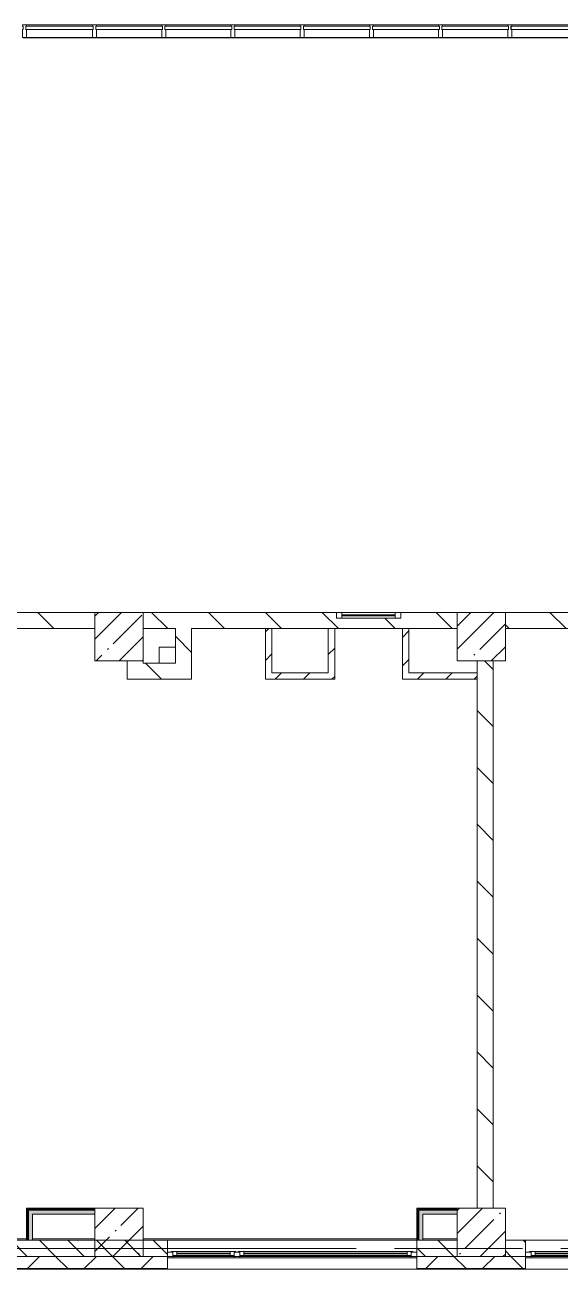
# Model space of a CAD drawing. Header units: millimetres. Extents: x 81632 to 272167, y -8553 to 29000.
# Drawn here: x 151751 to 158402, y -258 to 15200 of the extents above; entities that cross this region are included whole.
import ezdxf

# ---------------------------------------------------------------- set-up
doc = ezdxf.new("R2010")
doc.units = ezdxf.units.MM
doc.linetypes.add('Осевая', pattern=[3175, 635, -476.25, 1587.5, -476.25])
doc.layers.add('A-FLOR-1', color=7, linetype='Continuous', lineweight=5, true_color=0xaaaaaa)
doc.layers.add('I-WALL-2', color=7, linetype='Continuous', lineweight=9, true_color=0xe7e7e7)
for name, color, linetype, lineweight in [('A-GLAZ-3', 7, 'Continuous', 5), ('A-GLAZ-CURT-2', 7, 'Continuous', 5), ('A-GLAZ-CWMG-2', 7, 'Continuous', 5), ('A-WALL', 7, 'Continuous', 9), ('A-WALL-2', 7, 'Continuous', 5), ('I-WALL-3', 7, 'Continuous', 5), ('S-COLS-1', 7, 'Continuous', 5), ('Оси', 7, 'Continuous', 9), ('Оси-2', 7, 'Осевая', 9)]:
    doc.layers.add(name, color=color, linetype=linetype, lineweight=lineweight)
pattern_1 = [(135, (144961.33, 0), (-353.553, -353.553), [])]
pattern_2 = [(45, (144961.33, 0), (-176.7767, 176.7767), [])]
pattern_3 = [(45, (144961.33, 0), (-285.123, 285.123), []), (45, (145246.45, 0), (-285.123, 285.123), [504.031, -100.806, 16.764, -84.042])]
pattern_4 = [(135, (144961.33, 0), (-176.7767, -176.7767), [])]
pattern_5 = [(45, (144961.3, 0), (-530.33, 530.33), []), (135, (144961.3, 0), (-530.33, -530.33), [])]

# ---------------------------------------------------------------- blocks, each defined once
blk = doc.blocks.new('120_Окно_СКБ_2Ст - 120_Окно_СКБ_2Ст 3100х2500 _мал_створка слева_ 2-22446355-2_6_3_птичка')
at = {"layer": 'A-GLAZ-3'}
for p, q in [((-1550, -127), (-1550, -57)), ((-1550, -57), (-1480, -57)), ((1550, -57), (-1550, -57)), ((-1480, -127), (-1550, -127)), ((-1550, -127), (-1500, -127)), ((-1480, -127), (-1500, -127)), ((-1500, -127), (-1500, -137)), ((-1500, -137), (670, -137)), ((670, -137), (-1500, -137)), ((-1480, -57), (-1480, -127)), ((650, -87), (-1480, -87)), ((-1480, -87), (-1480, -127)), ((-1430, -137), (-1430, -87)), ((-1430, -107), (600, -107)), ((600, -117), (-1430, -117)), ((600, -137), (600, -87)), ((650, -127), (650, -57)), ((650, -57), (720, -57)), ((650, -127), (650, -87)), ((720, -127), (650, -127)), ((670, -127), (650, -127)), ((670, -127), (700, -127)), ((670, -137), (670, -127)), ((720, -127), (700, -127)), ((700, -127), (700, -137)), ((700, -137), (1500, -137)), ((1500, -137), (700, -137)), ((720, -57), (720, -127)), ((1480, -87), (720, -87)), ((720, -87), (720, -127)), ((770, -137), (770, -87)), ((770, -107), (1430, -107)), ((1430, -117), (770, -117)), ((1430, -137), (1430, -87)), ((1480, -127), (1480, -57)), ((1480, -57), (1550, -57)), ((1480, -127), (1480, -87)), ((1550, -127), (1480, -127)), ((1500, -127), (1480, -127)), ((1500, -127), (1550, -127)), ((1500, -137), (1500, -127)), ((1550, -57), (1550, -127))]:
    blk.add_line(p, q, dxfattribs=at)
blk = doc.blocks.new('BSC_Колонна _Прямоугольная - 600х600-V122-2_6_3_птичка')
at = {"layer": 'S-COLS-1'}
h = blk.add_hatch(dxfattribs=at)
h.set_pattern_fill('FP_141', color=256, style=0, pattern_type=2)
h.set_pattern_definition([(45, (-7960, -7600), (-285.123, 285.123), []), (45, (-7674.88, -7600), (-285.123, 285.123), [504.031, -100.806, 16.764, -84.042])])
h.paths.add_polyline_path([(-300, -300), (300, -300), (300, 300), (-300, 300), (-300, 38)])
for p, q in [((300, 300), (-300, 300)), ((-300, 300), (-300, -300)), ((300, -300), (300, 300)), ((-300, -300), (300, -300))]:
    blk.add_line(p, q, dxfattribs=at)
blk = doc.blocks.new('BSC_Колонна _Прямоугольная - 600х600-20441433-2_6_3_птичка')
at = {"layer": 'S-COLS-1'}
h = blk.add_hatch(dxfattribs=at)
h.set_pattern_fill('FP_149', color=256, style=0, pattern_type=2)
h.set_pattern_definition([(45, (-12460, -7600), (-285.123, 285.123), []), (45, (-12174.88, -7600), (-285.123, 285.123), [504.031, -100.806, 16.764, -84.042])])
h.paths.add_polyline_path([(-300, -300), (300, -300), (300, 300), (-300, 300)])
for p, q in [((300, 300), (-300, 300)), ((-300, 300), (-300, -300)), ((300, -300), (300, 300)), ((-300, -300), (300, -300))]:
    blk.add_line(p, q, dxfattribs=at)
blk = doc.blocks.new('Системная панель - Стекло - 40мм-23997895-2_6_3_птичка')
at = {"layer": 'A-GLAZ-CURT-2'}
for p, q in [((420, 0), (-420, 0)), ((-420, 0), (-420, -40)), ((420, -40), (420, 0)), ((-420, -40), (420, -40))]:
    blk.add_line(p, q, dxfattribs=at)
blk = doc.blocks.new('Прямоугольный импост - Импост структурный с накладкой - 160мм-23771928-2_6_3_птичка')
at = {"layer": 'A-GLAZ-CWMG-2'}
for p, q in [((7630, 15200), (6810, 15200)), ((7630, 15043), (6810, 15043))]:
    blk.add_line(p, q, dxfattribs=at)
blk = doc.blocks.new('Прямоугольный импост - Импост структурный с накладкой - 160мм-23997897-2_6_3_птичка')
at = {"layer": 'A-GLAZ-CWMG-2'}
for p, q in [((0, 140), (-50, 140)), ((-50, 140), (-50, 40)), ((-50, 40), (-40, 40)), ((-40, 0), (-50, 0)), ((-50, 0), (-50, -17)), ((-40, 40), (-40, 0)), ((-10, 0), (-10, 40)), ((-10, 40), (0, 40)), ((0, 0), (-10, 0)), ((0, 40), (0, 140)), ((0, -17), (0, 0)), ((-50, -17), (0, -17))]:
    blk.add_line(p, q, dxfattribs=at)
blk = doc.blocks.new('Системная панель - Стекло - 40мм-23997898-2_6_3_птичка')
at = {"layer": 'A-GLAZ-CURT-2'}
h = blk.add_hatch(dxfattribs=at)
h.set_pattern_fill('FP_155', color=256, style=0, pattern_type=2)
h.set_pattern_definition([(45, (-13750.1, -14683), (-1414.21, 1414.21), [1000, -3000]), (45, (-14750.1, -15183), (-1414.21, 1414.21), [3000, -1000]), (45, (-12750.1, -15683), (-1414.21, 1414.21), [1000, -3000])])
h.paths.add_polyline_path([(420, -40), (420, 0), (-420, 0), (-420, -40), (288, -40)])
for p, q in [((420, 0), (-420, 0)), ((-420, 0), (-420, -40)), ((-420, -40), (420, -40)), ((420, -40), (420, 0))]:
    blk.add_line(p, q, dxfattribs=at)
blk = doc.blocks.new('Прямоугольный импост - Импост структурный с накладкой - 160мм-23771920-2_6_3_птичка')
at = {"layer": 'A-GLAZ-CWMG-2'}
for p, q in [((13660, 15200), (12840, 15200)), ((13660, 15043), (12840, 15043))]:
    blk.add_line(p, q, dxfattribs=at)
blk = doc.blocks.new('Прямоугольный импост - Импост структурный с накладкой - 160мм-23997894-2_6_3_птичка')
at = {"layer": 'A-GLAZ-CWMG-2'}
for p, q in [((-25, 40), (-25, 140)), ((-25, 140), (25, 140)), ((-15, 40), (-25, 40)), ((-25, -17), (-25, 0)), ((-25, 0), (-15, 0)), ((-15, 0), (-15, 40)), ((15, 40), (15, 0)), ((25, 40), (15, 40)), ((15, 0), (25, 0)), ((25, 140), (25, 40)), ((25, 0), (25, -17)), ((25, -17), (-25, -17))]:
    blk.add_line(p, q, dxfattribs=at)
blk = doc.blocks.new('Системная панель - Стекло - 40мм-23997899-2_6_3_птичка')
at = {"layer": 'A-GLAZ-CURT-2'}
for p, q in [((415, 0), (-415, 0)), ((-415, 0), (-415, -40)), ((415, -40), (415, 0)), ((-415, -40), (415, -40))]:
    blk.add_line(p, q, dxfattribs=at)
blk = doc.blocks.new('Прямоугольный импост - Импост структурный с накладкой - 160мм-23771909-2_6_3_птичка')
at = {"layer": 'A-GLAZ-CWMG-2'}
for p, q in [((11930, 15200), (11120, 15200)), ((11930, 15043), (11120, 15043))]:
    blk.add_line(p, q, dxfattribs=at)
blk = doc.blocks.new('Системная панель - Стекло - 40мм-V139-2_6_3_птичка')
at = {"layer": 'A-GLAZ-CURT-2'}
for p, q in [((415, 0), (-415, 0)), ((-415, 0), (-415, -40)), ((415, -40), (415, 0)), ((-415, -40), (415, -40))]:
    blk.add_line(p, q, dxfattribs=at)
blk = doc.blocks.new('Системная панель - Стекло - 40мм-V140-2_6_3_птичка')
at = {"layer": 'A-GLAZ-CURT-2'}
for p, q in [((415, 0), (-415, 0)), ((-415, 0), (-415, -40)), ((415, -40), (415, 0)), ((-415, -40), (415, -40))]:
    blk.add_line(p, q, dxfattribs=at)
blk = doc.blocks.new('Системная панель - Стекло - 40мм-V141-2_6_3_птичка')
at = {"layer": 'A-GLAZ-CURT-2'}
h = blk.add_hatch(dxfattribs=at)
h.set_pattern_fill('FP_157', color=256, style=0, pattern_type=2)
h.set_pattern_definition([(45, (-8585, -14683), (-1414.21, 1414.21), [1000, -3000]), (45, (-9585, -15183), (-1414.21, 1414.21), [3000, -1000]), (45, (-7585, -15683), (-1414.21, 1414.21), [1000, -3000])])
h.paths.add_polyline_path([(415, -40), (415, 0), (-415, 0), (-415, -40), (51, -40)])
for p, q in [((415, 0), (-415, 0)), ((-415, 0), (-415, -40)), ((415, -40), (415, 0)), ((-415, -40), (415, -40))]:
    blk.add_line(p, q, dxfattribs=at)
blk = doc.blocks.new('Системная панель - Стекло - 40мм-V142-2_6_3_птичка')
at = {"layer": 'A-GLAZ-CURT-2'}
for p, q in [((415, 0), (-415, 0)), ((-415, 0), (-415, -40)), ((415, -40), (415, 0)), ((-415, -40), (415, -40))]:
    blk.add_line(p, q, dxfattribs=at)
blk = doc.blocks.new('Системная панель - Стекло - 40мм-V143-2_6_3_птичка')
at = {"layer": 'A-GLAZ-CURT-2'}
for p, q in [((415, 0), (-415, 0)), ((-415, 0), (-415, -40)), ((415, -40), (415, 0)), ((-415, -40), (415, -40))]:
    blk.add_line(p, q, dxfattribs=at)
blk = doc.blocks.new('120_Окно_СКБ_1Ст - 120_Окно_СКБ_1Ст 400х800 EI30-24230873-2_6_3_птичка')
at = {"layer": 'A-GLAZ-3'}
for p, q in [((-400, 30), (-400, 100)), ((-400, 100), (-330, 100)), ((400, 100), (-400, 100)), ((-330, 30), (-400, 30)), ((-400, 30), (400, 30)), ((-330, 100), (-330, 30)), ((330, 70), (-330, 70)), ((330, 60), (-330, 60)), ((330, 30), (330, 100)), ((330, 100), (400, 100)), ((400, 30), (330, 30)), ((400, 100), (400, 30))]:
    blk.add_line(p, q, dxfattribs=at)

msp = doc.modelspace()

# ---------------------------------------------------------------- hatches: boundary and pattern name
at = {"layer": 'A-WALL-2'}
h = msp.add_hatch(dxfattribs=at)
h.set_pattern_fill('FP_75', color=256, style=0, pattern_type=2)
h.set_pattern_definition(pattern_4)
h.paths.add_polyline_path([(156698.8, -100), (157121.3, -100), (157121.3, 100), (156621.3, 100), (156621.3, -100)])
h.paths.add_polyline_path([(150395.6, -100), (153521.3, -100), (153521.3, 100), (149591.3, 100), (149591.3, -100)])
h = msp.add_hatch(dxfattribs=at)
h.set_pattern_fill('FP_75', color=256, style=0, pattern_type=2)
h.set_pattern_definition(pattern_4)
h.paths.add_polyline_path([(161201.1, -100), (161621.3, -100), (161621.3, 100), (161071.3, 100), (161071.3, -100)])
h.paths.add_polyline_path([(157721.3, -100), (157971.3, -100), (157971.3, 100), (157721.3, 100)])
h = msp.add_hatch(dxfattribs=at)
h.set_pattern_fill('FP_65', color=256, style=0, pattern_type=2)
h.set_pattern_definition([(45, (144961.33, 0), (-353.5534, 353.5534), []), (135, (144961.33, 0), (-353.5534, -353.5534), [])])
h.paths.add_polyline_path([(217029.8, -250), (220661.3, -250), (220661.3, -100), (216521.3, -100), (216521.3, -250)])
h.paths.add_polyline_path([(214328.4, -250), (215621.3, -250), (215621.3, -100), (212021.3, -100), (212021.3, -250), (212527.5, -250)])
h.paths.add_polyline_path([(203771.3, -250), (203771.3, -100), (203021.3, -100), (203021.3, -250), (203522.8, -250)])
h.paths.add_polyline_path([(210726.5, -250), (211121.3, -250), (211121.3, -100), (210121.3, -100), (210121.3, -250)])
h.paths.add_polyline_path([(201871.3, -250), (202121.3, -250), (202121.3, -100), (201371.3, -100), (201371.3, -250), (201721.9, -250)])
h.paths.add_polyline_path([(206224.2, -250), (207021.3, -250), (207021.3, -100), (205871.3, -100), (205871.3, -250)])
h.paths.add_polyline_path([(198271.3, -250), (198271.3, -100), (196871.3, -100), (196871.3, -250), (198120.1, -250)])
h.paths.add_polyline_path([(187621.3, -250), (188997.7, -250), (188997.7, -100), (187621.3, -100)])
h.paths.add_polyline_path([(193771.3, -250), (193771.3, -100), (192371.3, -100), (192371.3, -250), (192717.3, -250)])
h.paths.add_polyline_path([(190271.3, -250), (190271.3, -100), (189897.7, -100), (189897.7, -250)])
h.paths.add_polyline_path([(184521.3, -250), (184521.3, -100), (182951.3, -100), (182951.3, -250), (184001.3, -250)])
h.paths.add_polyline_path([(180851.3, -250), (180851.3, -100), (179731.3, -100), (179731.3, -250), (180110.8, -250)])
h.paths.add_polyline_path([(174171.1, -250), (175871.3, -250), (175871.3, -100), (174171.1, -100)])
h.paths.add_polyline_path([(178309.9, -250), (178831.3, -250), (178831.3, -100), (177971.3, -100), (177971.3, -250)])
h.paths.add_polyline_path([(166571.3, -250), (167671.3, -250), (167671.3, -100), (166571.3, -100)])
h.paths.add_polyline_path([(162221.3, -250), (162221.3, -100), (161071.3, -100), (161071.3, -250), (162101.6, -250)])
h.paths.add_polyline_path([(171371.1, -250), (171371.1, -100), (169771.3, -100), (169771.3, -250), (171106.2, -250)])
h.paths.add_polyline_path([(163121.3, -250), (163771.3, -250), (163771.3, -100), (163121.3, -100), (163121.3, -151.3)])
h.paths.add_polyline_path([(153521.3, -250), (153521.3, -100), (149591.3, -100), (149591.3, -250), (153097, -250)])
h.paths.add_polyline_path([(148691.3, -250), (148691.3, -100), (144701.3, -100), (144701.3, -250), (148594.7, -250)])
h.paths.add_polyline_path([(156621.3, -250), (157971.3, -250), (157971.3, -100), (156621.3, -100)])
at = {"layer": 'I-WALL-2'}
for points in [[(152621.3, 425), (152621.3, 475), (151796.3, 475), (151796.3, 425), (151846.3, 425)], [(157121.3, 425), (157121.3, 475), (156646.3, 475), (156646.3, 425), (156698.8, 425)], [(151846.3, 100), (151846.3, 425), (151796.3, 425), (151796.3, 100)], [(156696.3, 100), (156696.3, 425), (156646.3, 425), (156646.3, 100)]]:
    msp.add_hatch(color=256, dxfattribs=at).paths.add_polyline_path(points)
at = {"layer": 'I-WALL-3'}
h = msp.add_hatch(dxfattribs=at)
h.set_pattern_fill('FP_76', color=256, style=0, pattern_type=2)
h.set_pattern_definition(pattern_1)
h.paths.add_polyline_path([(161621.3, 7700), (161621.3, 7900), (159961.2, 7900), (159961.2, 7700), (161121.3, 7700)])
h.paths.add_polyline_path([(151491.3, 7700), (152621.3, 7700), (152621.3, 7900), (151491.3, 7900)])
h.paths.add_polyline_path([(158521.2, 7700), (158521.2, 7900), (157721.3, 7900), (157721.3, 7700), (158499.7, 7700)])
h.paths.add_polyline_path([(153821.3, 7700), (157121.3, 7700), (157121.3, 7900), (156421.3, 7900), (156421.3, 7830), (155621.3, 7830), (155621.3, 7900), (153221.3, 7900), (153221.3, 7700), (153621.3, 7700)])
h.paths.add_polyline_path([(148991.3, 7700), (148991.3, 7900), (148691.3, 7900), (148691.3, 7700)])
h = msp.add_hatch(dxfattribs=at)
h.set_pattern_fill('FP_76', color=256, style=0, pattern_type=2)
h.set_pattern_definition(pattern_1)
h.paths.add_polyline_path([(153821.3, 7070), (153821.3, 7700), (153621.3, 7700), (153621.3, 7070)])
h = msp.add_hatch(dxfattribs=at)
h.set_pattern_fill('FP_77', color=256, style=0, pattern_type=2)
h.set_pattern_definition(pattern_2)
h.paths.add_polyline_path([(154821.3, 7070), (154821.3, 7700), (154741.3, 7700), (154741.3, 7070)])
h = msp.add_hatch(dxfattribs=at)
h.set_pattern_fill('FP_77', color=256, style=0, pattern_type=2)
h.set_pattern_definition(pattern_2)
h.paths.add_polyline_path([(155601.3, 7150), (155601.3, 7700), (155521.3, 7700), (155521.3, 7150)])
h = msp.add_hatch(dxfattribs=at)
h.set_pattern_fill('FP_77', color=256, style=0, pattern_type=2)
h.set_pattern_definition(pattern_2)
h.paths.add_polyline_path([(156521.3, 7070), (156521.3, 7700), (156441.3, 7700), (156441.3, 7070)])
h = msp.add_hatch(dxfattribs=at)
h.set_pattern_fill('FP_76', color=256, style=0, pattern_type=2)
h.set_pattern_definition(pattern_1)
h.paths.add_polyline_path([(153097, 7070), (153221.3, 7070), (153221.3, 7300), (153021.3, 7300), (153021.3, 7070)])
h = msp.add_hatch(dxfattribs=at)
h.set_pattern_fill('FP_76', color=256, style=0, pattern_type=2)
h.set_pattern_definition(pattern_1)
h.paths.add_polyline_path([(153621.3, 7070), (153621.3, 7270), (153221.3, 7270), (153221.3, 7070)])
h = msp.add_hatch(dxfattribs=at)
h.set_pattern_fill('FP_76', color=256, style=0, pattern_type=2)
h.set_pattern_definition(pattern_1)
h.paths.add_polyline_path([(157371.3, 500), (157571.3, 500), (157571.3, 7300), (157371.3, 7300), (157371.3, 1517.7)])
h = msp.add_hatch(dxfattribs=at)
h.set_pattern_fill('FP_77', color=256, style=0, pattern_type=2)
h.set_pattern_definition(pattern_2)
h.paths.add_polyline_path([(154821.3, 7070), (155601.3, 7070), (155601.3, 7150), (154821.3, 7150), (154821.3, 7081.2)])
h = msp.add_hatch(dxfattribs=at)
h.set_pattern_fill('FP_77', color=256, style=0, pattern_type=2)
h.set_pattern_definition(pattern_2)
h.paths.add_polyline_path([(157371.3, 7070), (157371.3, 7150), (156521.3, 7150), (156521.3, 7070), (156698.8, 7070)])
h = msp.add_hatch(dxfattribs=at)
h.set_pattern_fill('FP_159', color=256, style=0, pattern_type=2)
h.set_pattern_definition(pattern_5)
h.paths.add_polyline_path([(152621.3, 487.5), (152621.3, 500), (151771.3, 500), (151771.3, 487.5), (151783.8, 487.5)])
h = msp.add_hatch(dxfattribs=at)
h.set_pattern_fill('FP_159', color=256, style=0, pattern_type=2)
h.set_pattern_definition(pattern_5)
h.paths.add_polyline_path([(151783.8, 100), (151783.8, 487.5), (151771.3, 487.5), (151771.3, 100)])
h = msp.add_hatch(dxfattribs=at)
h.set_pattern_fill('FP_159', color=256, style=0, pattern_type=2)
h.set_pattern_definition(pattern_5)
h.paths.add_polyline_path([(151796.3, 475), (152621.3, 475), (152621.3, 487.5), (151783.8, 487.5), (151783.8, 475)])
h = msp.add_hatch(dxfattribs=at)
h.set_pattern_fill('FP_159', color=256, style=0, pattern_type=2)
h.set_pattern_definition(pattern_5)
h.paths.add_polyline_path([(151796.3, 100), (151796.3, 475), (151783.8, 475), (151783.8, 100)])
h = msp.add_hatch(dxfattribs=at)
h.set_pattern_fill('FP_159', color=256, style=0, pattern_type=2)
h.set_pattern_definition(pattern_5)
h.paths.add_polyline_path([(157121.3, 487.5), (157121.3, 500), (156621.3, 500), (156621.3, 487.5), (156698.8, 487.5)])
h = msp.add_hatch(dxfattribs=at)
h.set_pattern_fill('FP_159', color=256, style=0, pattern_type=2)
h.set_pattern_definition(pattern_5)
h.paths.add_polyline_path([(157121.3, 475), (157121.3, 487.5), (156633.8, 487.5), (156633.8, 475), (156698.8, 475)])
at = {"layer": 'S-COLS-1'}
h = msp.add_hatch(dxfattribs=at)
h.set_pattern_fill('FP_73', color=256, style=0, pattern_type=2)
h.set_pattern_definition(pattern_3)
h.paths.add_polyline_path([(153221.3, -100), (153221.3, 500), (152621.3, 500), (152621.3, -100), (153097, -100)])
h = msp.add_hatch(dxfattribs=at)
h.set_pattern_fill('FP_73', color=256, style=0, pattern_type=2)
h.set_pattern_definition(pattern_3)
h.paths.add_polyline_path([(157121.3, -100), (157721.3, -100), (157721.3, 500), (157121.3, 500), (157121.3, 405)])

# ---------------------------------------------------------------- linework, layer by layer
at = {"layer": 'A-FLOR-1'}
for p, q in [((158671.3, 15040), (151731.3, 15040)), ((153421.3, 7470), (153621.3, 7470)), ((153421.3, 7270), (153421.3, 7470))]:
    msp.add_line(p, q, dxfattribs=at)
at = {"layer": 'A-WALL'}
for p, q in [((155601.3, 7700), (155521.3, 7700)), ((157371.3, 7070), (157371.3, 7150)), ((151783.8, 487.5), (152621.3, 487.5)), ((151783.8, 100), (151783.8, 487.5)), ((151796.3, 475), (152621.3, 475)), ((151796.3, 100), (151796.3, 475)), ((156633.8, 487.5), (157121.3, 487.5)), ((156633.8, 100), (156633.8, 487.5)), ((156646.3, 475), (157121.3, 475)), ((156646.3, 100), (156646.3, 475)), ((149591.3, -100), (153521.3, -100)), ((156621.3, -100), (157121.3, -100)), ((157721.3, -100), (157971.3, -100)), ((149591.3, -250), (153521.3, -250)), ((149591.3, -253), (153521.3, -253)), ((156621.3, -250), (157971.3, -250)), ((156621.3, -253), (157971.3, -253))]:
    msp.add_line(p, q, dxfattribs=at)
at = {"layer": 'A-WALL-2'}
for p, q in [((157121.3, 100), (148691.3, 100)), ((153521.3, -258), (153521.3, 100)), ((156621.3, 100), (156621.3, -258)), ((157121.3, -100), (157121.3, 100)), ((157721.3, 100), (157721.3, -100)), ((157721.3, 100), (161621.3, 100)), ((157971.3, -258), (157971.3, 100)), ((157121.3, -100), (162221.3, -100)), ((144693.3, -258), (163121.3, -258))]:
    msp.add_line(p, q, dxfattribs=at)
at = {"layer": 'I-WALL-3'}
for p, q in [((152621.3, 7900), (151491.3, 7900)), ((155621.3, 7900), (153221.3, 7900)), ((157121.3, 7900), (156421.3, 7900)), ((158521.2, 7900), (157721.3, 7900)), ((152621.3, 7700), (148691.3, 7700)), ((153221.3, 7700), (153621.3, 7700)), ((153621.3, 7700), (153621.3, 7270)), ((153821.3, 7700), (155521.3, 7700)), ((153821.3, 7070), (153821.3, 7700)), ((154741.3, 7700), (154741.3, 7070)), ((154821.3, 7150), (154821.3, 7700)), ((155521.3, 7700), (155521.3, 7150)), ((155601.3, 7700), (157121.3, 7700)), ((155601.3, 7070), (155601.3, 7700)), ((156441.3, 7700), (156441.3, 7070)), ((156521.3, 7150), (156521.3, 7700)), ((161041.3, 7700), (157721.3, 7700)), ((153021.3, 7300), (153021.3, 7070)), ((153221.3, 7270), (153221.3, 7300)), ((153621.3, 7270), (153221.3, 7270)), ((157371.3, 7300), (157371.3, 7150)), ((157571.3, 500), (157571.3, 7300)), ((155521.3, 7150), (154821.3, 7150)), ((157371.3, 7150), (156521.3, 7150)), ((153021.3, 7070), (153821.3, 7070)), ((154741.3, 7070), (155601.3, 7070)), ((156441.3, 7070), (157371.3, 7070)), ((157371.3, 7070), (157371.3, 500)), ((152621.3, 500), (151771.3, 500)), ((151771.3, 500), (151771.3, 100)), ((152621.3, 425), (152621.3, 500)), ((157121.3, 500), (156621.3, 500)), ((156621.3, 500), (156621.3, 100)), ((157121.3, 425), (157121.3, 500)), ((157371.3, 500), (157571.3, 500)), ((151846.3, 425), (152621.3, 425)), ((151846.3, 100), (151846.3, 425)), ((156696.3, 425), (157121.3, 425)), ((156696.3, 100), (156696.3, 425)), ((148691.3, 120), (151771.3, 120)), ((151846.3, 120), (152621.3, 120)), ((153221.3, 120), (156621.3, 120)), ((156698.8, 120), (157121.3, 120)), ((156621.3, -100), (153521.3, -100))]:
    msp.add_line(p, q, dxfattribs=at)
at = {"layer": 'S-COLS-1'}
for p, q in [((153221.3, 500), (152621.3, 500)), ((152621.3, 500), (152621.3, -100)), ((153221.3, -100), (153221.3, 500)), ((157721.3, 500), (157121.3, 500)), ((157121.3, 500), (157121.3, -100)), ((157721.3, -100), (157721.3, 500)), ((152621.3, -100), (153221.3, -100)), ((157121.3, -100), (157721.3, -100))]:
    msp.add_line(p, q, dxfattribs=at)
at = {"layer": 'Оси'}
msp.add_line((142733.8, 0), (155233.8, 0), dxfattribs=at)
at = {"layer": 'Оси-2'}
msp.add_line((155233.8, 0), (170951.3, 0), dxfattribs=at)

# ---------------------------------------------------------------- block references
at = {"layer": 'A-GLAZ-3'}
msp.add_blockref('120_Окно_СКБ_1Ст - 120_Окно_СКБ_1Ст 400х800 EI30-24230873-2_6_3_птичка', (156021.3, 7800), dxfattribs=at)
at = {"layer": 'A-GLAZ-3', "rotation": 180}
for p in [(155071.3, -175), (159521.3, -175)]:
    msp.add_blockref('120_Окно_СКБ_2Ст - 120_Окно_СКБ_2Ст 3100х2500 _мал_створка слева_ 2-22446355-2_6_3_птичка', p, dxfattribs=at)
at = {"layer": 'A-GLAZ-CURT-2'}
for name, p in [('Системная панель - Стекло - 40мм-23997895-2_6_3_птичка', (152181.3, 15183)), ('Системная панель - Стекло - 40мм-V141-2_6_3_птичка', (153046.3, 15183)), ('Системная панель - Стекло - 40мм-V139-2_6_3_птичка', (153906.3, 15183)), ('Системная панель - Стекло - 40мм-V140-2_6_3_птичка', (154766.3, 15183)), ('Системная панель - Стекло - 40мм-V143-2_6_3_птичка', (155626.3, 15183)), ('Системная панель - Стекло - 40мм-23997899-2_6_3_птичка', (156486.3, 15183)), ('Системная панель - Стекло - 40мм-V142-2_6_3_птичка', (157346.3, 15183)), ('Системная панель - Стекло - 40мм-23997898-2_6_3_птичка', (158211.5, 15183))]:
    msp.add_blockref(name, p, dxfattribs=at)
at = {"layer": 'A-GLAZ-CWMG-2', "rotation": 180}
msp.add_blockref('Прямоугольный импост - Импост структурный с накладкой - 160мм-23997897-2_6_3_птичка', (151721.3, 15183), dxfattribs=at)
at = {"layer": 'A-GLAZ-CWMG-2'}
for name, p in [('Прямоугольный импост - Импост структурный с накладкой - 160мм-23771928-2_6_3_птичка', (144961.3, 0)), ('Прямоугольный импост - Импост структурный с накладкой - 160мм-23771909-2_6_3_птичка', (141521.3, 0)), ('Прямоугольный импост - Импост структурный с накладкой - 160мм-23771909-2_6_3_птичка', (142381.3, 0)), ('Прямоугольный импост - Импост структурный с накладкой - 160мм-23771909-2_6_3_птичка', (143241.3, 0)), ('Прямоугольный импост - Импост структурный с накладкой - 160мм-23771909-2_6_3_птичка', (144101.3, 0)), ('Прямоугольный импост - Импост структурный с накладкой - 160мм-23771909-2_6_3_птичка', (144961.3, 0)), ('Прямоугольный импост - Импост структурный с накладкой - 160мм-23771909-2_6_3_птичка', (145821.3, 0)), ('Прямоугольный импост - Импост структурный с накладкой - 160мм-23771920-2_6_3_птичка', (144961.3, 0))]:
    msp.add_blockref(name, p, dxfattribs=at)
at = {"layer": 'A-GLAZ-CWMG-2', "extrusion": (0, 0, -1), "rotation": 180}
for p in [(-152616.3, 15183), (-153476.3, 15183), (-154336.3, 15183), (-155196.3, 15183), (-156056.3, 15183), (-156916.3, 15183), (-157776.3, 15183)]:
    msp.add_blockref('Прямоугольный импост - Импост структурный с накладкой - 160мм-23997894-2_6_3_птичка', p, dxfattribs=at)
at = {"layer": 'S-COLS-1'}
for name, p in [('BSC_Колонна _Прямоугольная - 600х600-V122-2_6_3_птичка', (152921.3, 7600)), ('BSC_Колонна _Прямоугольная - 600х600-20441433-2_6_3_птичка', (157421.3, 7600))]:
    msp.add_blockref(name, p, dxfattribs=at)

doc.saveas('drawing.dxf')
